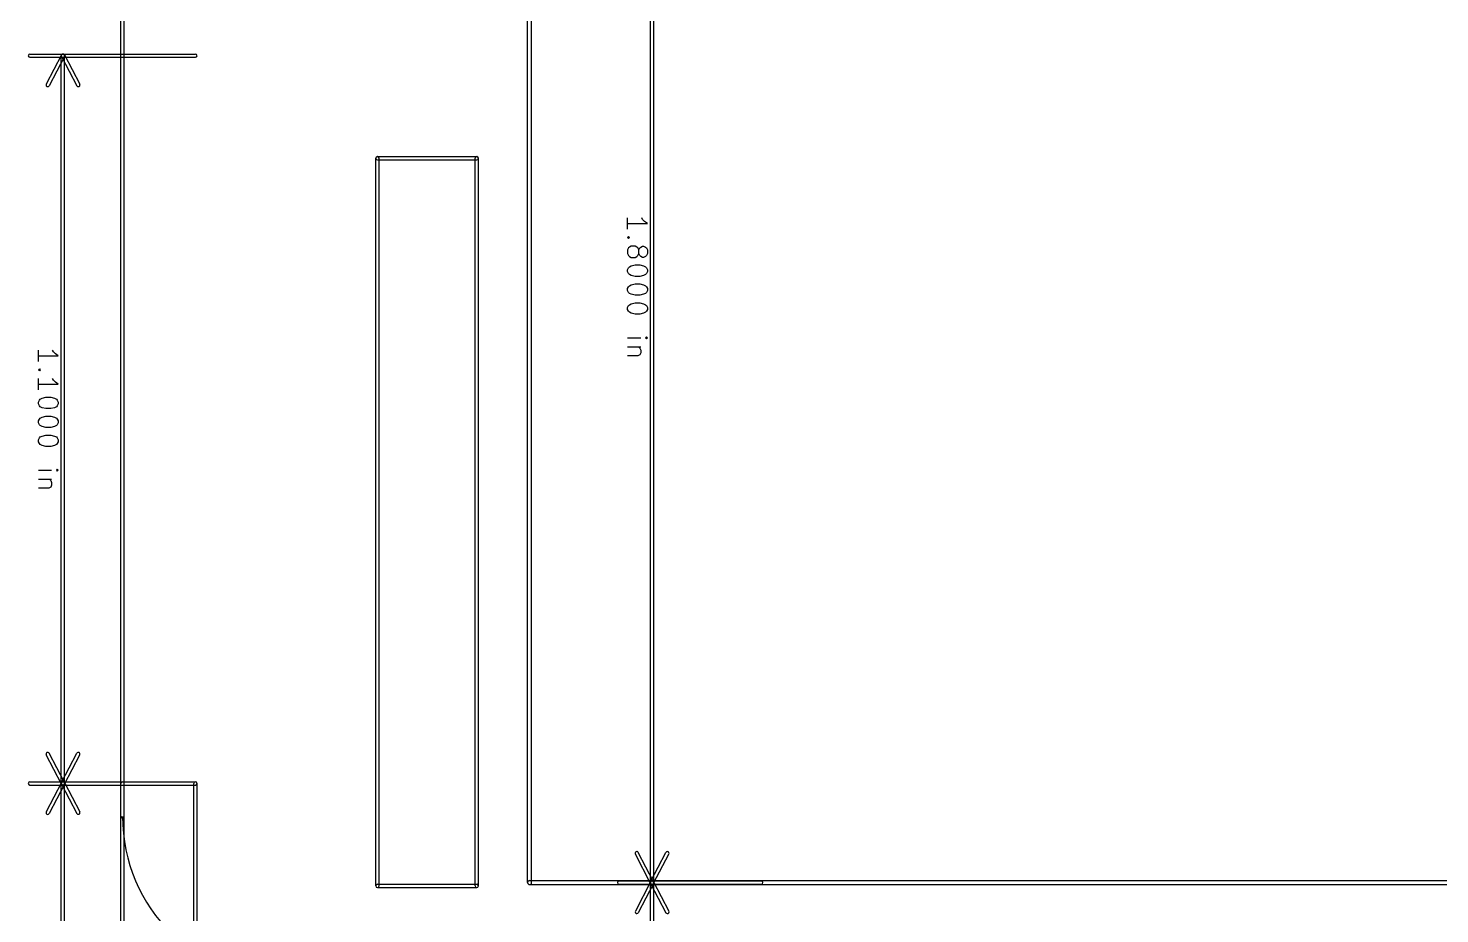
# Model space of a CAD drawing. Extents: x 20 to 133, y -126 to -27.
# Drawn here: x 21.8 to 75.9, y -99 to -65 of the extents above; entities that cross this region are included whole.
import ezdxf

# ---------------------------------------------------------------- set-up
doc = ezdxf.new("R2010")
doc.units = 0
doc.header["$MEASUREMENT"] = 0
doc.layers.add('BLACK', color=250, linetype='CONTINUOUS')

msp = doc.modelspace()

# ---------------------------------------------------------------- linework, layer by layer
at = {"layer": 'BLACK'}
for p, q in [((25.3365, -101.6), (25.3365, -35.56)), ((25.4635, -101.6), (25.4635, -35.56)), ((25.3365, -95.25), (25.3365, -41.91)), ((25.4635, -95.25), (25.4635, -41.91)), ((40.9448, -97.79), (40.9448, -52.07)), ((41.0972, -97.79), (41.0972, -52.07)), ((45.6565, -97.79), (45.6565, -52.07)), ((45.7835, -97.79), (45.7835, -52.07)), ((21.844, -65.9765), (28.194, -65.9765)), ((23.0577, -66.0107), (22.4713, -67.1372)), ((23.1703, -66.0693), (22.5839, -67.1958)), ((23.0505, -93.98), (23.0505, -66.04)), ((23.0567, -66.0699), (23.6451, -67.1954)), ((23.1693, -66.0111), (23.7577, -67.1366)), ((23.1775, -93.98), (23.1775, -66.04)), ((21.844, -66.1035), (28.194, -66.1035)), ((35.1155, -97.917), (35.1155, -69.977)), ((35.179, -69.9135), (38.989, -69.9135)), ((35.179, -70.0405), (38.989, -70.0405)), ((35.2425, -97.917), (35.2425, -69.977)), ((38.9255, -97.917), (38.9255, -69.977)), ((39.0525, -97.917), (39.0525, -69.977)), ((44.7766, -72.6984), (44.7766, -72.263)), ((44.7766, -72.4807), (45.5386, -72.4807)), ((45.3571, -72.3356), (45.3209, -72.263)), ((45.4297, -72.4081), (45.3571, -72.3356)), ((45.5386, -72.4807), (45.4297, -72.4081)), ((44.7766, -73.025), (44.8129, -72.9887)), ((44.8129, -73.0613), (44.7766, -73.025)), ((44.8491, -73.025), (44.7766, -73.025)), ((44.8129, -72.9887), (44.8491, -73.025)), ((44.8491, -73.025), (44.8129, -73.0613)), ((44.8129, -73.4241), (44.7766, -73.4967)), ((44.7766, -73.4967), (44.7766, -73.6419)), ((44.7766, -73.6419), (44.8129, -73.7144)), ((44.8491, -73.3879), (44.8129, -73.4241)), ((44.9217, -73.3516), (44.8491, -73.3879)), ((45.0669, -73.3516), (44.9217, -73.3516)), ((45.1394, -73.3879), (45.0669, -73.3516)), ((45.1757, -73.4241), (45.1394, -73.3879)), ((45.212, -73.4967), (45.1757, -73.4241)), ((45.1757, -73.7144), (45.212, -73.6419)), ((45.212, -73.4967), (45.2483, -73.4241)), ((45.212, -73.6419), (45.212, -73.4967)), ((45.2483, -73.7144), (45.212, -73.6419)), ((45.2483, -73.4241), (45.2846, -73.3879)), ((45.2846, -73.3879), (45.3571, -73.3516)), ((45.3571, -73.3516), (45.3934, -73.3516)), ((45.3934, -73.3516), (45.466, -73.3879)), ((45.466, -73.3879), (45.5023, -73.4241)), ((45.5023, -73.4241), (45.5386, -73.4967)), ((45.5386, -73.6419), (45.5023, -73.7144)), ((45.5386, -73.4967), (45.5386, -73.6419)), ((44.7766, -74.2587), (44.8129, -74.1861)), ((44.8129, -73.7144), (44.8491, -73.7507)), ((44.8129, -74.1861), (44.8491, -74.1499)), ((44.8491, -73.7507), (44.9217, -73.787)), ((44.8491, -74.1499), (44.9217, -74.1136)), ((44.9217, -73.787), (45.0669, -73.787)), ((44.9217, -74.1136), (45.0669, -74.0773)), ((45.0669, -73.787), (45.1394, -73.7507)), ((45.0669, -74.0773), (45.2483, -74.0773)), ((45.1394, -73.7507), (45.1757, -73.7144)), ((45.2846, -73.7507), (45.2483, -73.7144)), ((45.2483, -74.0773), (45.3934, -74.1136)), ((45.3571, -73.787), (45.2846, -73.7507)), ((45.3934, -73.787), (45.3571, -73.787)), ((45.466, -73.7507), (45.3934, -73.787)), ((45.3934, -74.1136), (45.466, -74.1499)), ((45.5023, -73.7144), (45.466, -73.7507)), ((45.466, -74.1499), (45.5023, -74.1861)), ((45.5023, -74.1861), (45.5386, -74.2587)), ((44.7766, -74.3313), (44.7766, -74.2587)), ((44.8129, -74.4039), (44.7766, -74.3313)), ((44.8491, -74.4401), (44.8129, -74.4039)), ((44.9217, -74.4764), (44.8491, -74.4401)), ((45.0669, -74.5127), (44.9217, -74.4764)), ((45.2483, -74.5127), (45.0669, -74.5127)), ((45.3934, -74.4764), (45.2483, -74.5127)), ((45.466, -74.4401), (45.3934, -74.4764)), ((45.5023, -74.4039), (45.466, -74.4401)), ((45.5386, -74.3313), (45.5023, -74.4039)), ((45.5386, -74.2587), (45.5386, -74.3313)), ((44.7766, -74.9844), (44.8129, -74.9119)), ((44.7766, -75.057), (44.7766, -74.9844)), ((44.8129, -75.1296), (44.7766, -75.057)), ((44.8129, -74.9119), (44.8491, -74.8756)), ((44.8491, -75.1659), (44.8129, -75.1296)), ((44.8491, -74.8756), (44.9217, -74.8393)), ((44.9217, -75.2021), (44.8491, -75.1659)), ((44.9217, -74.8393), (45.0669, -74.803)), ((45.0669, -75.2384), (44.9217, -75.2021)), ((45.0669, -74.803), (45.2483, -74.803)), ((45.2483, -75.2384), (45.0669, -75.2384)), ((45.2483, -74.803), (45.3934, -74.8393)), ((45.3934, -75.2021), (45.2483, -75.2384)), ((45.3934, -74.8393), (45.466, -74.8756)), ((45.466, -75.1659), (45.3934, -75.2021)), ((45.466, -74.8756), (45.5023, -74.9119)), ((45.5023, -75.1296), (45.466, -75.1659)), ((45.5023, -74.9119), (45.5386, -74.9844)), ((45.5386, -75.057), (45.5023, -75.1296)), ((45.5386, -74.9844), (45.5386, -75.057)), ((44.7766, -75.7101), (44.8129, -75.6376)), ((44.7766, -75.7827), (44.7766, -75.7101)), ((44.8129, -75.8553), (44.7766, -75.7827)), ((44.8129, -75.6376), (44.8491, -75.6013)), ((44.8491, -75.6013), (44.9217, -75.565)), ((44.9217, -75.565), (45.0669, -75.5287)), ((45.0669, -75.5287), (45.2483, -75.5287)), ((45.2483, -75.5287), (45.3934, -75.565)), ((45.3934, -75.565), (45.466, -75.6013)), ((45.466, -75.6013), (45.5023, -75.6376)), ((45.5023, -75.6376), (45.5386, -75.7101)), ((45.5386, -75.7827), (45.5023, -75.8553)), ((45.5386, -75.7101), (45.5386, -75.7827)), ((44.8491, -75.8916), (44.8129, -75.8553)), ((44.9217, -75.9279), (44.8491, -75.8916)), ((45.0669, -75.9641), (44.9217, -75.9279)), ((45.2483, -75.9641), (45.0669, -75.9641)), ((45.3934, -75.9279), (45.2483, -75.9641)), ((45.466, -75.8916), (45.3934, -75.9279)), ((45.5023, -75.8553), (45.466, -75.8916)), ((44.7766, -76.8713), (45.2846, -76.8713)), ((45.5023, -76.835), (45.466, -76.8713)), ((45.466, -76.8713), (45.5023, -76.9076)), ((45.5386, -76.8713), (45.466, -76.8713)), ((45.5386, -76.8713), (45.5023, -76.835)), ((45.5023, -76.9076), (45.5386, -76.8713)), ((22.1706, -77.7784), (22.1706, -77.343)), ((22.7511, -77.4156), (22.7149, -77.343)), ((22.8237, -77.4881), (22.7511, -77.4156)), ((45.2846, -77.2341), (44.7766, -77.2341)), ((45.212, -77.2341), (45.2483, -77.2704)), ((45.2483, -77.2704), (45.2846, -77.343)), ((45.2846, -77.4519), (45.2483, -77.5244)), ((45.2846, -77.343), (45.2846, -77.4519)), ((22.1706, -77.5607), (22.9326, -77.5607)), ((22.9326, -77.5607), (22.8237, -77.4881)), ((45.1757, -77.5607), (44.7766, -77.5607)), ((45.2483, -77.5244), (45.1757, -77.5607)), ((22.1706, -78.105), (22.2069, -78.0687)), ((22.2069, -78.1413), (22.1706, -78.105)), ((22.2431, -78.105), (22.1706, -78.105)), ((22.1706, -78.867), (22.1706, -78.4316)), ((22.2069, -78.0687), (22.2431, -78.105)), ((22.2431, -78.105), (22.2069, -78.1413)), ((22.7511, -78.5041), (22.7149, -78.4316)), ((22.8237, -78.5767), (22.7511, -78.5041)), ((22.1706, -78.6493), (22.9326, -78.6493)), ((22.9326, -78.6493), (22.8237, -78.5767)), ((22.1706, -79.3387), (22.2069, -79.2661)), ((22.1706, -79.4113), (22.1706, -79.3387)), ((22.2069, -79.4839), (22.1706, -79.4113)), ((22.2069, -79.2661), (22.2431, -79.2299)), ((22.2431, -79.5201), (22.2069, -79.4839)), ((22.2431, -79.2299), (22.3157, -79.1936)), ((22.3157, -79.5564), (22.2431, -79.5201)), ((22.3157, -79.1936), (22.4609, -79.1573)), ((22.4609, -79.5927), (22.3157, -79.5564)), ((22.4609, -79.1573), (22.6423, -79.1573)), ((22.6423, -79.5927), (22.4609, -79.5927)), ((22.6423, -79.1573), (22.7874, -79.1936)), ((22.7874, -79.5564), (22.6423, -79.5927)), ((22.7874, -79.1936), (22.86, -79.2299)), ((22.86, -79.5201), (22.7874, -79.5564)), ((22.86, -79.2299), (22.8963, -79.2661)), ((22.8963, -79.4839), (22.86, -79.5201)), ((22.8963, -79.2661), (22.9326, -79.3387)), ((22.9326, -79.4113), (22.8963, -79.4839)), ((22.9326, -79.3387), (22.9326, -79.4113)), ((22.1706, -80.0644), (22.2069, -79.9919)), ((22.1706, -80.137), (22.1706, -80.0644)), ((22.2069, -80.2096), (22.1706, -80.137)), ((22.2069, -79.9919), (22.2431, -79.9556)), ((22.2431, -79.9556), (22.3157, -79.9193)), ((22.3157, -79.9193), (22.4609, -79.883)), ((22.4609, -79.883), (22.6423, -79.883)), ((22.6423, -79.883), (22.7874, -79.9193)), ((22.7874, -79.9193), (22.86, -79.9556)), ((22.86, -79.9556), (22.8963, -79.9919)), ((22.8963, -79.9919), (22.9326, -80.0644)), ((22.9326, -80.137), (22.8963, -80.2096)), ((22.9326, -80.0644), (22.9326, -80.137)), ((22.2431, -80.2459), (22.2069, -80.2096)), ((22.2069, -80.7176), (22.2431, -80.6813)), ((22.3157, -80.2821), (22.2431, -80.2459)), ((22.2431, -80.6813), (22.3157, -80.645)), ((22.4609, -80.3184), (22.3157, -80.2821)), ((22.3157, -80.645), (22.4609, -80.6087)), ((22.6423, -80.3184), (22.4609, -80.3184)), ((22.4609, -80.6087), (22.6423, -80.6087)), ((22.7874, -80.2821), (22.6423, -80.3184)), ((22.6423, -80.6087), (22.7874, -80.645)), ((22.86, -80.2459), (22.7874, -80.2821)), ((22.7874, -80.645), (22.86, -80.6813)), ((22.8963, -80.2096), (22.86, -80.2459)), ((22.86, -80.6813), (22.8963, -80.7176)), ((22.1706, -80.7901), (22.2069, -80.7176)), ((22.1706, -80.8627), (22.1706, -80.7901)), ((22.2069, -80.9353), (22.1706, -80.8627)), ((22.2431, -80.9716), (22.2069, -80.9353)), ((22.3157, -81.0079), (22.2431, -80.9716)), ((22.4609, -81.0441), (22.3157, -81.0079)), ((22.6423, -81.0441), (22.4609, -81.0441)), ((22.7874, -81.0079), (22.6423, -81.0441)), ((22.86, -80.9716), (22.7874, -81.0079)), ((22.8963, -80.9353), (22.86, -80.9716)), ((22.8963, -80.7176), (22.9326, -80.7901)), ((22.9326, -80.8627), (22.8963, -80.9353)), ((22.9326, -80.7901), (22.9326, -80.8627)), ((22.1706, -81.9513), (22.6786, -81.9513)), ((22.6786, -82.3141), (22.1706, -82.3141)), ((22.606, -82.3141), (22.6423, -82.3504)), ((22.8963, -81.915), (22.86, -81.9513)), ((22.86, -81.9513), (22.8963, -81.9876)), ((22.9326, -81.9513), (22.86, -81.9513)), ((22.9326, -81.9513), (22.8963, -81.915)), ((22.8963, -81.9876), (22.9326, -81.9513)), ((22.5697, -82.6407), (22.1706, -82.6407)), ((22.6423, -82.6044), (22.5697, -82.6407)), ((22.6423, -82.3504), (22.6786, -82.423)), ((22.6786, -82.5319), (22.6423, -82.6044)), ((22.6786, -82.423), (22.6786, -82.5319)), ((23.0577, -94.0093), (22.4713, -92.8828)), ((23.1703, -93.9507), (22.5839, -92.8242)), ((23.0567, -93.9501), (23.6451, -92.8246)), ((23.1693, -94.0089), (23.7577, -92.8834)), ((21.844, -93.9165), (28.194, -93.9165)), ((21.844, -93.9165), (28.194, -93.9165)), ((21.844, -94.0435), (28.194, -94.0435)), ((21.844, -94.0435), (28.194, -94.0435)), ((23.0577, -93.9507), (22.4713, -95.0772)), ((23.1703, -94.0093), (22.5839, -95.1358)), ((23.0505, -114.3), (23.0505, -93.98)), ((23.0567, -94.0099), (23.6451, -95.1354)), ((23.1693, -93.9511), (23.7577, -95.0766)), ((23.1775, -114.3), (23.1775, -93.98)), ((25.3365, -119.507), (25.3365, -93.98)), ((25.4635, -119.507), (25.4635, -93.98)), ((28.1305, -119.507), (28.1305, -93.98)), ((28.1305, -119.507), (28.1305, -93.98)), ((28.2575, -119.507), (28.2575, -93.98)), ((28.2575, -119.507), (28.2575, -93.98)), ((45.6637, -97.8193), (45.0773, -96.6928)), ((45.7763, -97.7607), (45.1899, -96.6342)), ((45.6627, -97.7601), (46.2511, -96.6346)), ((45.7753, -97.8189), (46.3637, -96.6934)), ((35.179, -97.8535), (38.989, -97.8535)), ((35.179, -97.9805), (38.989, -97.9805)), ((41.021, -97.7138), (111.379, -97.7138)), ((41.021, -97.8662), (111.379, -97.8662)), ((44.45, -97.7265), (49.911, -97.7265)), ((44.45, -97.7265), (49.911, -97.7265)), ((44.45, -97.8535), (49.911, -97.8535)), ((44.45, -97.8535), (49.911, -97.8535)), ((45.6637, -97.7607), (45.0773, -98.8872)), ((45.7763, -97.8193), (45.1899, -98.9458)), ((45.6565, -114.3), (45.6565, -97.79)), ((45.6627, -97.8199), (46.2511, -98.9454)), ((45.7753, -97.7611), (46.3637, -98.8866)), ((45.7835, -114.3), (45.7835, -97.79))]:
    msp.add_line(p, q, dxfattribs=at)
for centre, radius, start, end in [((21.844, -66.04), 0.0635, 90, 270), ((23.113, -66.0405), 0.0635, 27.6, 207.6), ((23.114, -66.04), 0.0635, 360, 540), ((23.114, -66.04), 0.0635, -27.5, 152.5), ((28.194, -66.04), 0.0635, 270, 450), ((22.5276, -67.1665), 0.0635, 152.5, 332.5), ((23.7014, -67.166), 0.0635, 207.6, 387.6), ((35.179, -69.977), 0.0635, 360, 540), ((35.179, -69.977), 0.0635, 90, 270), ((38.989, -69.977), 0.0635, 360, 540), ((38.989, -69.977), 0.0635, 270, 450), ((22.5276, -92.8535), 0.0635, 387.5, 567.5), ((23.7014, -92.854), 0.0635, 332.4, 512.4), ((21.844, -93.98), 0.0635, 90, 270), ((21.844, -93.98), 0.0635, 90, 270), ((23.113, -93.9805), 0.0635, 27.6, 207.6), ((23.113, -93.9795), 0.0635, 152.4, 332.4), ((23.114, -93.98), 0.0635, 360, 540), ((23.114, -93.98), 0.0635, 180, 360), ((23.114, -93.98), 0.0635, -27.5, 152.5), ((23.114, -93.98), 0.0635, 207.5, 387.5), ((25.4, -93.98), 0.0635, 360, 540), ((28.194, -93.98), 0.0635, 360, 540), ((28.194, -93.98), 0.0635, 360, 540), ((28.194, -93.98), 0.0635, 270, 450), ((28.194, -93.98), 0.0635, 270, 450), ((22.5276, -95.1065), 0.0635, 152.5, 332.5), ((23.7014, -95.106), 0.0635, 207.6, 387.6), ((25.4, -95.25), 0.0635, 180, 360), ((31.75, -95.25), 6.35, -180, -90), ((45.1336, -96.6635), 0.0635, 387.5, 567.5), ((46.3074, -96.664), 0.0635, 332.4, 512.4), ((35.179, -97.917), 0.0635, 90, 270), ((35.179, -97.917), 0.0635, 180, 360), ((38.989, -97.917), 0.0635, 180, 360), ((38.989, -97.917), 0.0635, 270, 450), ((41.021, -97.79), 0.0762, 90, 270), ((41.021, -97.79), 0.0762, 180, 360), ((44.45, -97.79), 0.0635, 90, 270), ((44.45, -97.79), 0.0635, 90, 270), ((45.719, -97.7905), 0.0635, 27.6, 207.6), ((45.719, -97.7895), 0.0635, 152.4, 332.4), ((45.72, -97.79), 0.0635, 360, 540), ((45.72, -97.79), 0.0635, 180, 360), ((45.72, -97.79), 0.0635, -27.5, 152.5), ((45.72, -97.79), 0.0635, 207.5, 387.5), ((49.911, -97.79), 0.0635, 270, 450), ((49.911, -97.79), 0.0635, 270, 450), ((45.1336, -98.9165), 0.0635, 152.5, 332.5), ((46.3074, -98.916), 0.0635, 207.6, 387.6)]:
    msp.add_arc(centre, radius, start, end, dxfattribs=at)

doc.saveas('drawing.dxf')
